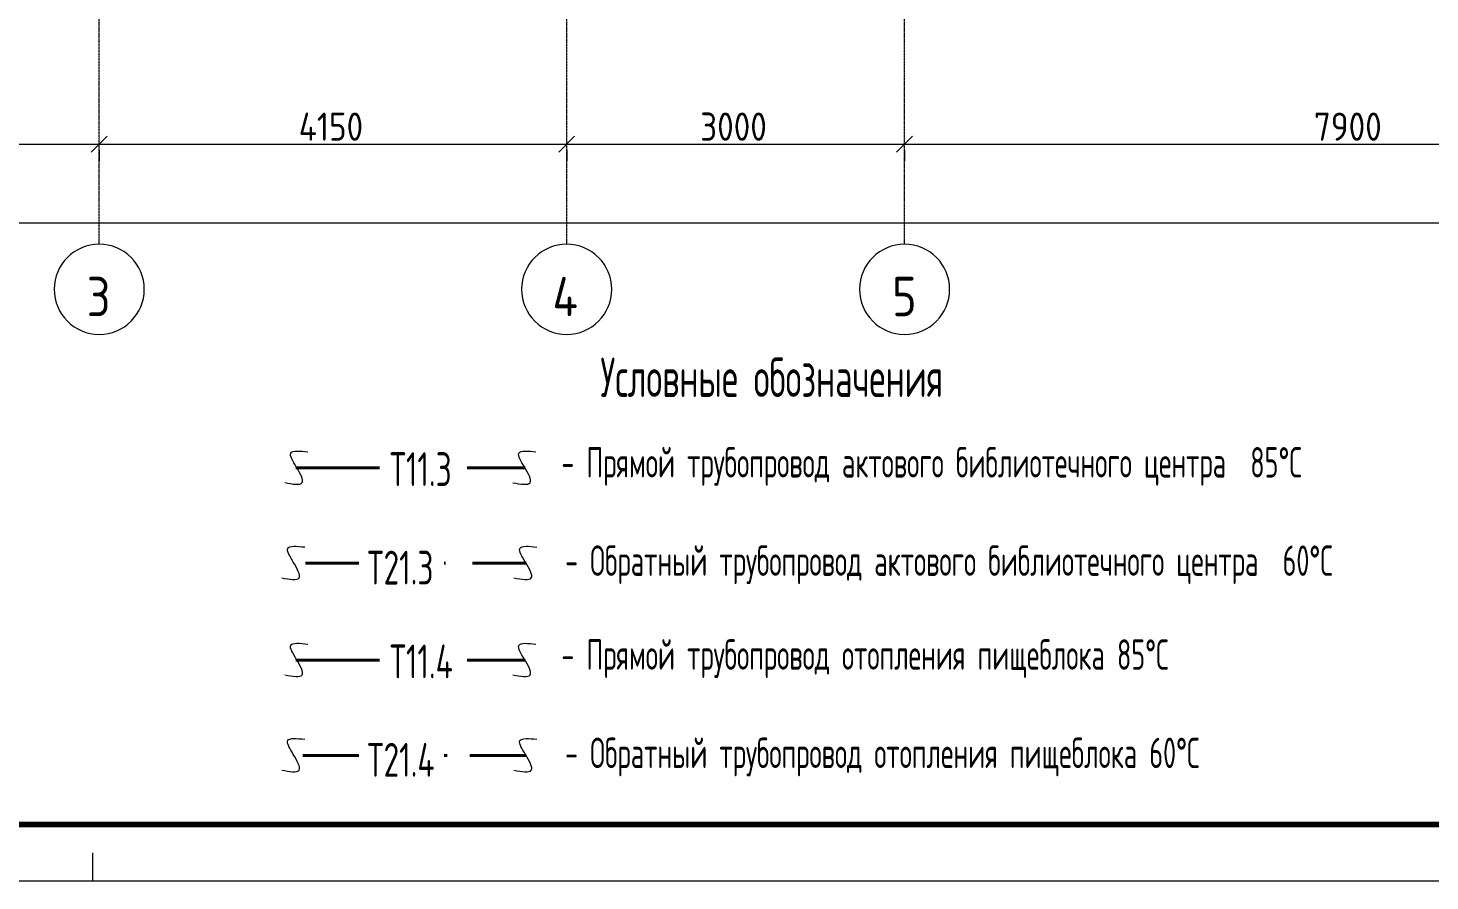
# Model space of a CAD drawing. Header units: millimetres. Extents: x -3929 to 624051, y 52832 to 514950.
# Drawn here: x 176184 to 188631, y 228186 to 235758 of the extents above; entities that cross this region are included whole.
import ezdxf

# ---------------------------------------------------------------- set-up
doc = ezdxf.new("R2010")
doc.units = ezdxf.units.MM
for name, pattern in [('ADSK_Линия сетки', [25, 20, -2.5, 0, -2.5]), ('GOST2.303 4', [7, 5, -2, 0]), ('Hidden', [7.14375, 4.7625, -2.38125])]:
    doc.linetypes.add(name, pattern=pattern)
for name, color, linetype in [('9_Форматы', 7, 'Continuous'), ('стояки', 7, 'Continuous'), ('т21.4', 142, 'Continuous')]:
    doc.layers.add(name, color=color, linetype=linetype)
for name, color, linetype, lineweight in [('_надписи ОВ', 7, 'Continuous', 20), ('ОВ-рамка', 7, 'Continuous', 30), ('Оси', 253, 'Continuous', 9), ('Размеры', 7, 'Continuous', 9)]:
    doc.layers.add(name, color=color, linetype=linetype, lineweight=lineweight)
for name, color, linetype, true_color in [('т11.3', 7, 'Continuous', 0xb82e00), ('т11.4', 7, 'Continuous', 0xd600d6), ('т21.3', 7, 'Continuous', 0x005c45)]:
    doc.layers.add(name, color=color, linetype=linetype, true_color=true_color)
doc.styles.add('GOST Common', font='GOST_Common.ttf', dxfattribs={"width": 0.9, "height": 350})
doc.styles.add('GOST Common_1', font='GOST_Common.ttf', dxfattribs={"width": 0.9, "height": 250})
doc.styles.add('СТИЛЬ', font='simplex.shx', dxfattribs={"width": 0.65})

# ---------------------------------------------------------------- blocks, each defined once
blk = doc.blocks.new('2 этаж')
at = {"color": 253, "linetype": 'ByBlock', "lineweight": 0}
for p, q in [((367484, -175559), (367626, -175418)), ((367626, -175418), (367484, -175559)), ((371634, -175559), (371776, -175418)), ((371776, -175418), (371634, -175559)), ((374634, -175559), (374776, -175418)), ((374776, -175418), (374634, -175559))]:
    blk.add_line(p, q, dxfattribs=at)
at = {"layer": 'Оси', "color": 253, "linetype": 'ADSK_Линия сетки', "lineweight": 0}
for p, q in [((367555, -176377), (367555, -127124)), ((371705, -176377), (371705, -149490)), ((374705, -176377), (374705, -149490))]:
    blk.add_line(p, q, dxfattribs=at)
at = {"layer": 'Оси', "color": 253, "lineweight": 0}
for centre, start, end in [((367555, -176777), 0, 180), ((371705, -176777), 0, 180), ((374705, -176777), 0, 180), ((367555, -176777), 180, 0), ((371705, -176777), 180, 0), ((374705, -176777), 180, 0)]:
    blk.add_arc(centre, 400, start, end, dxfattribs=at)
at = {"layer": 'Размеры', "color": 253, "lineweight": 0}
for p, q in [((364405, -175488), (367705, -175488)), ((367405, -175488), (371855, -175488)), ((371555, -175488), (374855, -175488)), ((374555, -175488), (382755, -175488)), ((367555, -175538), (367555, -175638)), ((367555, -175538), (367555, -175638)), ((371705, -175538), (371705, -175638)), ((371705, -175538), (371705, -175638)), ((374705, -175538), (374705, -175638)), ((374705, -175538), (374705, -175638)), ((357905, -176188), (420055, -176188))]:
    blk.add_line(p, q, dxfattribs=at)
at = {"layer": 'Оси', "color": 253, "lineweight": 0, "style": 'GOST Common', "width": 0.9}
for s, p in [('3', (367444, -177016)), ('4', (371579, -177016)), ('5', (374594, -177016))]:
    blk.add_text(s, height=350, dxfattribs=at).set_placement(p)
at = {"layer": 'Размеры', "color": 253, "lineweight": 0, "style": 'GOST Common_1', "width": 0.9}
for s, p in [('4150', (369326, -175458)), ('3000', (372890, -175458)), ('7900', (378339, -175458))]:
    blk.add_text(s, height=250, dxfattribs=at).set_placement(p)
blk = doc.blocks.new('*U2998')
at = {"layer": '9_Форматы', "color": 7, "linetype": 'Continuous', "lineweight": 9, "ltscale": 100}
blk.add_lwpolyline([(5, -5), (5, 589), (-836, 589), (-836, -5)], close=True, dxfattribs=at)
at = {"layer": '9_Форматы', "color": 7, "linetype": 'Continuous', "lineweight": 9, "ltscale": 100, "const_width": 0.5}
blk.add_lwpolyline([(0, 0), (0, 584), (-816, 584), (-816, 0)], close=True, dxfattribs=at)
at = {"layer": '9_Форматы', "color": 7, "linetype": 'Continuous', "lineweight": 15, "ltscale": 100}
blk.add_lwpolyline([(-626, -5), (-626, -2.5)], dxfattribs=at)

msp = doc.modelspace()

# ---------------------------------------------------------------- linework, layer by layer
at = {"layer": '_надписи ОВ', "ltscale": 10}
for points in [[(178463.511, 231721.987), (178617.695, 231722.089), (178565.881, 231861.858), (178516.525, 231984.04), (178667.229, 231996.207)], [(180488.292, 231721.615), (180642.475, 231721.717), (180590.661, 231861.486), (180541.305, 231983.668), (180692.009, 231995.834)], [(178436.511, 230876.599), (178590.695, 230876.701), (178538.881, 231016.47), (178489.525, 231138.652), (178640.229, 231150.818)], [(180497.905, 230876.224), (180652.089, 230876.327), (180600.275, 231016.096), (180550.919, 231138.278), (180701.623, 231150.444)], [(178463.511, 230015.421), (178617.695, 230015.524), (178565.881, 230155.293), (178516.525, 230277.475), (178667.229, 230289.641)], [(180488.292, 230015.049), (180642.475, 230015.152), (180590.661, 230154.92), (180541.305, 230277.103), (180692.009, 230289.269)], [(178436.511, 229170.033), (178590.695, 229170.136), (178538.881, 229309.905), (178489.525, 229432.087), (178640.229, 229444.253)], [(180497.905, 229169.659), (180652.089, 229169.761), (180600.275, 229309.53), (180550.919, 229431.712), (180701.623, 229443.878)]]:
    msp.add_spline(points, degree=3, dxfattribs=at)
at = {"layer": 'т11.3', "lineweight": 40}
for p, q in [((179303.965, 231852.662), (178561.686, 231852.793)), ((180596.08, 231852.418), (180082.113, 231852.532))]:
    msp.add_line(p, q, dxfattribs=at)
at = {"layer": 'т11.4', "lineweight": 40}
for p, q in [((179303.965, 230146.096), (178561.686, 230146.227)), ((180596.08, 230145.853), (180082.113, 230145.967))]:
    msp.add_line(p, q, dxfattribs=at)
at = {"layer": 'т21.3', "linetype": 'Hidden', "lineweight": 40, "ltscale": 100}
for p, q in [((179122.239, 231007.274), (178544.3, 231007.402)), ((180605.694, 231007.028), (179878.864, 231007.307))]:
    msp.add_line(p, q, dxfattribs=at)
at = {"layer": 'т21.4', "linetype": 'GOST2.303 4', "lineweight": 40, "ltscale": 100}
for p, q in [((179122.239, 229300.709), (178544.3, 229300.837)), ((180605.694, 229300.463), (179878.864, 229300.742))]:
    msp.add_line(p, q, dxfattribs=at)

# ---------------------------------------------------------------- block references
at = {"layer": 'ОВ-рамка', "ltscale": 100, "transparency": 33554687, "xscale": 100, "yscale": 100, "zscale": 100}
msp.add_blockref('*U2998', (239358.797, 228686.123), dxfattribs=at)
at = {"layer": 'стояки', "color": 5, "lineweight": 40}
msp.add_blockref('2 этаж', (-190738.98, 410215.433), dxfattribs=at)

# ---------------------------------------------------------------- texts
at = {"layer": '_надписи ОВ', "ltscale": 10, "style": 'СТИЛЬ', "width": 0.6}
for s, height, p in [('Условные обозначения', 350, (181265.192, 232482.213)), ('- Прямой трубопровод актового библиотечного центра  85%%DС', 270, (180918.813, 231767.581)), ('- Обратный трубопровод актового библиотечного центра  60%%DС', 270, (180952.058, 230894.551)), ('- Прямой трубопровод отопления пищеблока 85%%DС', 270, (180918.813, 230061.016)), ('- Обратный трубопровод отопления пищеблока 60%%DС', 270, (180952.058, 229187.985))]:
    msp.add_text(s, height=height, dxfattribs=at).set_placement(p)
at = {"layer": '_надписи ОВ', "ltscale": 10, "char_height": 300, "width": 16480.02357, "attachment_point": 1, "line_spacing_factor": 0.7, "style": 'СТИЛЬ'}
for s, insert in [('Т11.3', (179395.38, 231991.807)), ('Т21.3 ', (179196.28, 231117.837)), ('Т11.4', (179395.38, 230285.241)), ('Т21.4 ', (179196.28, 229411.272))]:
    msp.add_mtext(s, dxfattribs=dict(at, insert=insert))

doc.saveas('drawing.dxf')
